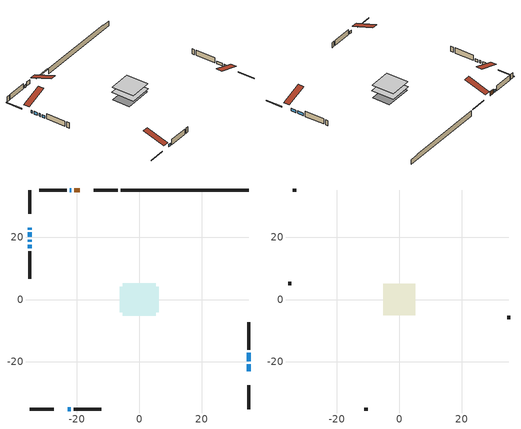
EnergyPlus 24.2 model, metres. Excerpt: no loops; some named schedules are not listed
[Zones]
conditioned space
 floor adiabatic (AdiabaticFloorConstruction): -5.22,-5.22 -5.22,5.22 5.22,5.22 5.22,-5.22 z0.91
 floor foundation (Slab1 construction): -6.2,-4.06 -6.2,4.06 6.2,4.06 6.2,-4.06 z-1.58
 wall outside (RimJoist1 construction): -6.87,35.1 -14.56,35.1 / -35.1,-35.1 -27.41,-35.1 / -35.1,35.1 -35.1,27.41 / 35.1,-35.1 35.1,-27.41 z0.91:1.21
 wall outside (AdiabaticWallConstruction 1): -19.02,35.1 -20.84,35.1 z0.91:2.94
 wall outside (AdiabaticWallConstruction): -22.95,-35.1 -21.98,-35.1 / -35.1,22.95 -35.1,22.41 / -35.1,21.48 -35.1,20.06 / -35.1,19.13 -35.1,18.45 / -35.1,17.52 -35.1,16.44 / 35.1,-22.95 35.1,-20.78 / 35.1,-19.85 35.1,-17 / -21.77,35.1 -22.31,35.1 z0.91:2.13
 wall outside (Wall1 construction): -23.24,35.1 -32.09,35.1 / -21.05,-35.1 -12.2,-35.1 / -35.1,15.51 -35.1,6.66 / 35.1,-16.08 35.1,-7.23 z0.91:3.35
 wall foundation (FoundationWall1 construction): -5.94,35.1,-1.58 -5.94,35.1,0.91 31,35.1,0.91 31,35.1,0.59 35.1,35.1,0.59 35.1,35.1,-1.58
 window (WindowConstruction): -22.95,-35.1 -21.98,-35.1 z0.91:2.13
 window (WindowConstruction 7): -35.1,22.95 -35.1,22.41 z0.91:2.13
 window (WindowConstruction 1): -35.1,21.48 -35.1,20.06 z0.91:2.13
 window (WindowConstruction 2): -35.1,19.13 -35.1,18.45 z0.91:2.13
 window (WindowConstruction 3): -35.1,17.52 -35.1,16.44 z0.91:2.13
 window (WindowConstruction 4): 35.1,-22.95 35.1,-20.78 z0.91:2.13
 window (WindowConstruction 5): 35.1,-19.85 35.1,-17.01 z0.91:2.13
 window (WindowConstruction 6): -21.77,35.1 -22.31,35.1 z0.91:2.13
 door (Door): -19.02,35.1 -20.84,35.1 z0.91:2.94
 ceiling adiabatic (AdiabaticFloorConstruction): 5.22,-5.22 5.22,5.22 -5.22,5.22 -5.22,-5.22 z0.91
attic - vented
 floor to conditioned space (Floor1 construction Reversed): -5.07,-5.07 -5.07,5.07 5.07,5.07 5.07,-5.07 z3.35
 wall outside (Wall2 construction): -33.02,35.1 -34.17,35.1 / -11.28,-35.1 -10.12,-35.1 / -35.1,5.73 -35.1,4.57 / 35.1,-6.3 35.1,-5.14 z0.91:3.35
 roof outside (Roof1 construction): -18.09,35.1,3.35 -18.09,25.23,6.64 -15.49,25.23,6.64 -15.49,35.1,3.35; -23.88,-35.1,3.35 -23.88,-25.23,6.64 -26.48,-25.23,6.64 -26.48,-35.1,3.35; -35.1,23.88,3.35 -25.23,23.88,6.64 -25.23,26.48,6.64 -35.1,26.48,3.35; 35.1,-23.88,3.35 25.23,-23.88,6.64 25.23,-26.48,6.64 35.1,-26.48,3.35
[Building]
Building 1: Terrain=Suburbs
[Site:Location]
Estevan AP_SK: Latitude {deg}=49.21; Longitude {deg}=-102.97; Time Zone {hr}=-6; Elevation {m}=580; Keep Site Location Information=Yes
[Site:GroundTemperature:Shallow]
-2.14499, -4.68774, -4.89137, -3.68471, 1.15939, 5.98092, 10.1609, 12.8089, 13.0338, 10.8802, 6.80675, 2.13313
[Site:WaterMainsTemperature]
Calculation Method=Schedule; Temperature Schedule=mains temperature schedule
[Material] Roughness=Rough; Thermal Absorptance=0.9
Name | Thickness {m} | Conductivity {W/m-K} | Density {kg/m3} | Specific Heat {J/kg-K} | Solar Absorptance | Visible Absorptance
asphalt or fiberglass shingles | 0.00635 | 0.162714 | 1121.4 | 1465.45 | 0.84 | 0.84
ceiling loosefill ins | 0.254 | 0.0480833 | 16.02 | 1046.75 | 0.7 | 0.7
ceiling stud and cavity | 0.1397 | 0.0932282 | 65.682 | 1177.47 | 0.7 | 0.7
concrete 4.0 in. | 0.1016 | 1.803125 | 2242.8 | 837.4 | 0.7 | 0.7
concrete 8.0 in. | 0.2032 | 1.803125 | 2242.8 | 837.4 | 0.7 | 0.7
door material | 0.04445 | 0.0451087 | 512.64 | 1214.23 | 0.7 | 0.7
exterior vertical ins | 0.00868727 | 0.029427 | 32.04 | 1214.23 | 0.7 | 0.7
floor covering | 0.0127 | 0.0433444 | 54.468 | 1339.84 | 0.6 | 0.6
floor rigid ins; wall rigid ins 1 | 0.512978 | 0.029427 | 32.04 | 1214.23 | 0.7 | 0.7
floor stud and cavity | 0.1397 | 1.75129 | 37.0049 | 1207.88 | 0.7 | 0.7
furniture material conditioned space 1 | 0.1524 | 0.115458 | 640.8 | 1214.23 | 0.6 | 0.6
gypsum board | 0.0127 | 0.160291 | 801 | 837.4 | 0.6 | 0.6
gypsum board 1 | 0.0127 | 0.160291 | 801 | 837.4 | 0.7 | 0.7
osb sheathing 0.5 in. | 0.0127 | 0.115458 | 512.64 | 1214.23 | 0.7 | 0.7
osb sheathing 0.75 in. | 0.01905 | 0.115458 | 512.64 | 1214.23 | 0.7 | 0.7
rim joist stud and cavity | 0.0508 | 0.271007 | 50.32683 | 1063.81 | 0.6 | 0.6
wall rigid ins | 0.051816 | 0.029427 | 32.04 | 1214.23 | 0.7 | 0.7
wall stud and cavity | 0.1397 | 0.206614 | 139.0536 | 1170.24 | 0.7 | 0.7
wall stud and cavity 1 | 0.0889 | 6.1454 | 50.32683 | 1063.81 | 0.6 | 0.6
wall stud and cavity 2 | 0.0889 | 0.380278 | 52.3479 | 1209.89 | 0.7 | 0.7
wall stud and cavity 3 | 0.0889 | 0.391764 | 83.0341 | 1211.67 | 0.7 | 0.7
wood siding | 0.0254 | 0.102417 | 544.68 | 1172.36 | 0 | 0
wood siding 1 | 0.00254 | 0.102417 | 544.68 | 1172.36 | 0 | 0
wood siding 2; wood siding 3; wood siding 4 | 0.0254 | 0.102417 | 544.68 | 1172.36 | 0.7 | 0.7
[WindowMaterial:SimpleGlazingSystem]
Name | U-Factor {W/m2-K} | Solar Heat Gain Coefficient
WindowMaterial | 2.93212 | 0.65
WindowMaterial 1 | 2.91338 | 0.67
WindowMaterial 2 | 2.95256 | 0.63
WindowMaterial 3 | 2.93382 | 0.65
WindowMaterial 4 | 2.8884 | 0.7
WindowMaterial 5 | 2.739635 | 0.55
[Construction]
AdiabaticFloorConstruction: floor stud and cavity, floor rigid ins, osb sheathing 0.75 in., floor covering
AdiabaticWallConstruction: wood siding 3, wall rigid ins 1, wall stud and cavity 2, gypsum board
AdiabaticWallConstruction 1: wood siding 4, wall rigid ins 1, wall stud and cavity 2, gypsum board
Door: door material
Floor1 construction Reversed: gypsum board, ceiling stud and cavity, ceiling loosefill ins
FoundationWall1 construction: concrete 8.0 in., gypsum board 1
furniture construction conditioned space 1: furniture material conditioned space 1
PartitionWallConstruction: gypsum board, wall stud and cavity 3, gypsum board
RimJoist1 construction: wood siding 2, rim joist stud and cavity
Roof1 construction: asphalt or fiberglass shingles
Slab1 construction: concrete 4.0 in.
Wall1 construction: wood siding, wall rigid ins, osb sheathing 0.5 in., wall stud and cavity, gypsum board
Wall2 construction: wood siding 1, wall stud and cavity 1
WindowConstruction: WindowMaterial
WindowConstruction 1: WindowMaterial 1
WindowConstruction 2: WindowMaterial 2
WindowConstruction 3; WindowConstruction 4: WindowMaterial 3
WindowConstruction 5: WindowMaterial 4
WindowConstruction 6; WindowConstruction 7: WindowMaterial 5
[Zone] Multiplier=1; Part of Total Floor Area=Yes
Name | Volume {m3}
attic - vented | 54.9657
conditioned space | 524.6
[Space]
Name | Zone | Volume {m3}
attic - vented 1 | attic - vented | 54.9657
conditioned space 1 | conditioned space | 524.6
[ZoneInfiltration:EffectiveLeakageArea]
infil attic - vented 1: Zone or Space=attic - vented 1; Schedule=Always On Discrete; Effective Air Leakage Area {cm2}=3525.94; Stack Coefficient=0.000398514; Wind Coefficient=1.34878e-05
[ZoneMixing]
whole house fan mix: Zone or Space=attic - vented; Schedule=Always On Continuous; Design Flow Rate Calculation Method=Flow/Zone; Design Flow Rate {m3/s}=0; Source Zone or Space=conditioned space
[SurfaceProperty:ExposedFoundationPerimeter]
Slab1: Exposed Perimeter Calculation Method=TotalExposedPerimeter; Total Exposed Perimeter {m}=41.04
[InternalMass] Zone or ZoneList=conditioned space; Space or SpaceList=conditioned space 1
Name | Construction | Surface Area {m2}
furniture mass conditioned space 1 | furniture construction conditioned space 1 | 83.9321
partition wall mass | PartitionWallConstruction | 209.83
[Lights]
interior lighting: Zone or ZoneList or Space or SpaceList=conditioned space 1; Schedule=interior lighting schedule; Design Level Calculation Method=LightingLevel; Lighting Level {W}=343.2; Return Air Fraction=0; Fraction Radiant=0.6; Fraction Visible=0.2; Fraction Replaceable=1
[People]
occupants: Zone or ZoneList or Space or SpaceList=conditioned space 1; Number of People Schedule=occupants schedule; Number of People Calculation Method=People; Number of People=3; Fraction Radiant=0.314171; Sensible Heat Fraction=0.56303; Activity Level Schedule=occupants activity schedule; Carbon Dioxide Generation Rate {m3/s-W}=0; Enable ASHRAE 55 Comfort Warnings=No; Mean Radiant Temperature Calculation Type=EnclosureAveraged
[ElectricEquipment] Zone or ZoneList or Space or SpaceList=conditioned space 1; Design Level Calculation Method=EquipmentLevel
Name | Schedule | Design Level {W} | Fraction Latent | Fraction Radiant | Fraction Lost
clothes dryer | clothes dryer schedule | 140.772 | 0.015 | 0.081 | 0.85
clothes washer | clothes washer schedule | 32.1985 | 0.03 | 0.162 | 0.7
cooking range | cooking range schedule | 215.147 | 0.08 | 0.432 | 0.2
dishwasher | dishwasher schedule | 66.8632 | 0.3 | 0.18 | 0.4
fridge | fridge schedule | 72.9452 | 0 | 0.6 | 0
mech vent house fan | mech vent house fan schedule | 0 | 0 | 0 | 1
mech vent house fan cfis | mech vent house fan cfis schedule | 0 | 0 | 0 | 0
misc plug loads | misc plug loads schedule | 494.7 | 0.045 | 0.513 | 0.1
whole house fan | Always On Discrete | 0 | 0 | 0 | 1
[OtherEquipment] Zone or ZoneList or Space or SpaceList=conditioned space 1; Design Level Calculation Method=EquipmentLevel
Name | Fuel Type | Schedule | Design Level {W} | Fraction Latent | Fraction Radiant | Fraction Lost
clothes dryer 1 | Electricity | clothes dryer schedule | 0 | 0.015 | 0.081 | 0.85
cooking range 1 | Electricity | cooking range schedule | 0 | 0.08 | 0.432 | 0.2
general water use latent | None | general water use schedule | 62.594 | 1 | 0 | 0
general water use sensible | None | general water use schedule | -61.6891 | 0 | 0.6 | 0
mech vent house fan latent load | None | Always On Discrete | 0 | 1 | 0 | 0
mech vent house fan sensible load | None | Always On Discrete | 0 | 0 | 0 | 0
water heater energy adjustment1 | Electricity | Always On Discrete | 0.01 | 0 | 0 | 1
[ZoneInfiltration:DesignFlowRate] Zone or ZoneList or Space or SpaceList=conditioned space 1; Schedule=Always On Discrete; Design Flow Rate Calculation Method=Flow/Zone; Design Flow Rate {m3/s}=0
infil flow; natural vent flow; whole house fan flow
[AvailabilityManager:Scheduled]
central ac and furnace airloop Availability Manager: Schedule=Always On Discrete
[Foundation:Kiva]
Foundation Kiva 1: Initial Indoor Air Temperature {C}=21; Wall Height Above Grade {m}=0.910011; Wall Depth Below Slab {m}=0.2032; Custom Block Material Name 1=exterior vertical ins; Custom Block Depth 1 {m}=2.49; Custom Block X Position 1 {m}=0.2159; Custom Block Z Position 1 {m}=0
[Foundation:Kiva:Settings]
Soil Conductivity {W/m-K}=0.849921; Soil Density {kg/m3}=1842.3; Soil Specific Heat {J/kg-K}=418.7; Ground Solar Absorptivity=0.9; Ground Thermal Absorptivity=0.9; Ground Surface Roughness {m}=0.03; Far-Field Width {m}=40; Deep-Ground Boundary Condition=ZeroFlux; Deep-Ground Depth {m}=40; Minimum Cell Dimension {m}=0.2; Maximum Cell Growth Coefficient=3; Simulation Timestep=Timestep
[Exterior:Lights]
exterior lighting: Schedule=exterior lighting schedule; Design Level {W}=75.6
[EnergyManagementSystem:GlobalVariable]
central_ac_and_furnace_airloop_Fan_RTF
infil_program_Qfan
infil_program_Qinf
natural_vent_program_Qnv
natural_vent_program_Qwhf
[EnergyManagementSystem:Sensor]
Name | Output:Variable or Output:Meter Index Key | Output:Variable or Output:Meter
airflow_gain | infil flow | Infiltration Sensible Heat Gain Energy
airflow_gain_1 | natural vent flow | Infiltration Sensible Heat Gain Energy
airflow_gain_2 | whole house fan flow | Infiltration Sensible Heat Gain Energy
airflow_loss | infil flow | Infiltration Sensible Heat Loss Energy
airflow_loss_1 | natural vent flow | Infiltration Sensible Heat Loss Energy
airflow_loss_2 | whole house fan flow | Infiltration Sensible Heat Loss Energy
clg_load_cond |  | Cooling:EnergyTransfer:Zone:CONDITIONED SPACE
clg_sp_s; clg_sp_s_1 | cooling setpoint | Schedule Value
clothes_dryer_exhaust_0_sch_s | clothes dryer exhaust 0 schedule | Schedule Value
cool_season | cooling season schedule | Schedule Value
htg_load_cond |  | Heating:EnergyTransfer:Zone:CONDITIONED SPACE
htg_sp_s; htg_sp_s_1 | heating setpoint | Schedule Value
ig_ee_conv | clothes dryer | Electric Equipment Convective Heating Energy
ig_ee_conv_2 | cooking range | Electric Equipment Convective Heating Energy
ig_ee_conv_4 | fridge | Electric Equipment Convective Heating Energy
ig_ee_conv_5 | misc plug loads | Electric Equipment Convective Heating Energy
ig_ee_conv_6 | whole house fan | Electric Equipment Convective Heating Energy
ig_ee_rad | clothes dryer | Electric Equipment Radiant Heating Energy
ig_ee_rad_2 | cooking range | Electric Equipment Radiant Heating Energy
ig_ee_rad_4 | fridge | Electric Equipment Radiant Heating Energy
ig_ee_rad_5 | misc plug loads | Electric Equipment Radiant Heating Energy
ig_ee_rad_6 | whole house fan | Electric Equipment Radiant Heating Energy
ig_lgt_conv | interior lighting | Lights Convective Heating Energy
ig_lgt_rad | interior lighting | Lights Radiant Heating Energy
ig_lgt_vis | interior lighting | Lights Visible Radiation Heating Energy
ig_oe_conv | clothes dryer 1 | Other Equipment Convective Heating Energy
ig_oe_conv_1 | cooking range 1 | Other Equipment Convective Heating Energy
ig_oe_conv_2 | general water use latent | Other Equipment Convective Heating Energy
ig_oe_conv_3 | general water use sensible | Other Equipment Convective Heating Energy
ig_oe_conv_4 | water heater energy adjustment1 | Other Equipment Convective Heating Energy
ig_oe_rad | clothes dryer 1 | Other Equipment Radiant Heating Energy
ig_oe_rad_1 | cooking range 1 | Other Equipment Radiant Heating Energy
ig_oe_rad_2 | general water use latent | Other Equipment Radiant Heating Energy
ig_oe_rad_3 | general water use sensible | Other Equipment Radiant Heating Energy
ig_oe_rad_4 | water heater energy adjustment1 | Other Equipment Radiant Heating Energy
ig_ppl_conv | occupants | People Convective Heating Energy
ig_ppl_rad | occupants | People Radiant Heating Energy
im_conv | furniture mass conditioned space 1 | Surface Inside Face Convection Heat Gain Energy
im_conv_1 | partition wall mass | Surface Inside Face Convection Heat Gain Energy
im_ig | furniture mass conditioned space 1 | Surface Inside Face Internal Gains Radiation Heat Gain Energy
im_ig_1 | partition wall mass | Surface Inside Face Internal Gains Radiation Heat Gain Energy
im_lgt | furniture mass conditioned space 1 | Surface Inside Face Lights Radiation Heat Gain Energy
im_lgt_1 | partition wall mass | Surface Inside Face Lights Radiation Heat Gain Energy
im_sol | furniture mass conditioned space 1 | Surface Inside Face Solar Radiation Heat Gain Energy
im_sol_1 | partition wall mass | Surface Inside Face Solar Radiation Heat Gain Energy
im_surf | furniture mass conditioned space 1 | Surface Inside Face Net Surface Thermal Radiation Heat Gain Energy
im_surf_1 | partition wall mass | Surface Inside Face Net Surface Thermal Radiation Heat Gain Energy
mv_conv | mech vent house fan | Electric Equipment Convective Heating Energy
mv_conv_1 | mech vent house fan cfis | Electric Equipment Convective Heating Energy
mv_conv_2 | mech vent house fan latent load | Other Equipment Convective Heating Energy
mv_conv_3 | mech vent house fan sensible load | Other Equipment Convective Heating Energy
mv_rad | mech vent house fan | Electric Equipment Radiant Heating Energy
mv_rad_1 | mech vent house fan cfis | Electric Equipment Radiant Heating Energy
mv_rad_2 | mech vent house fan latent load | Other Equipment Radiant Heating Energy
mv_rad_3 | mech vent house fan sensible load | Other Equipment Radiant Heating Energy
natural_vent_s | natural vent schedule | Schedule Value
out_pb_s |  | Site Outdoor Air Barometric Pressure
out_wt_s |  | Site Outdoor Air Humidity Ratio
site_vw_s |  | Site Wind Speed
ss_back_out | Window1 | Surface Window Shortwave from Zone Back Out Window Heat Transfer Rate
ss_back_out_1 | Window10 | Surface Window Shortwave from Zone Back Out Window Heat Transfer Rate
ss_back_out_2 | Window2 | Surface Window Shortwave from Zone Back Out Window Heat Transfer Rate
ss_back_out_3 | Window3 | Surface Window Shortwave from Zone Back Out Window Heat Transfer Rate
ss_back_out_4 | Window4 | Surface Window Shortwave from Zone Back Out Window Heat Transfer Rate
ss_back_out_5 | Window5 | Surface Window Shortwave from Zone Back Out Window Heat Transfer Rate
ss_back_out_6 | Window7 | Surface Window Shortwave from Zone Back Out Window Heat Transfer Rate
ss_back_out_7 | Window8 | Surface Window Shortwave from Zone Back Out Window Heat Transfer Rate
ss_conv | Door1 | Surface Inside Face Convection Heat Gain Energy
ss_conv_1 | Window1 | Surface Inside Face Convection Heat Gain Energy
ss_conv_2 | Window10 | Surface Inside Face Convection Heat Gain Energy
ss_conv_3 | Window2 | Surface Inside Face Convection Heat Gain Energy
ss_conv_4 | Window3 | Surface Inside Face Convection Heat Gain Energy
ss_conv_5 | Window4 | Surface Inside Face Convection Heat Gain Energy
ss_conv_6 | Window5 | Surface Inside Face Convection Heat Gain Energy
ss_conv_7 | Window7 | Surface Inside Face Convection Heat Gain Energy
ss_conv_8 | Window8 | Surface Inside Face Convection Heat Gain Energy
ss_ig | Door1 | Surface Inside Face Internal Gains Radiation Heat Gain Energy
ss_ig_1 | Window1 | Surface Inside Face Internal Gains Radiation Heat Gain Energy
ss_ig_2 | Window10 | Surface Inside Face Internal Gains Radiation Heat Gain Energy
ss_ig_3 | Window2 | Surface Inside Face Internal Gains Radiation Heat Gain Energy
ss_ig_4 | Window3 | Surface Inside Face Internal Gains Radiation Heat Gain Energy
ss_ig_5 | Window4 | Surface Inside Face Internal Gains Radiation Heat Gain Energy
ss_ig_6 | Window5 | Surface Inside Face Internal Gains Radiation Heat Gain Energy
ss_ig_7 | Window7 | Surface Inside Face Internal Gains Radiation Heat Gain Energy
ss_ig_8 | Window8 | Surface Inside Face Internal Gains Radiation Heat Gain Energy
ss_lgt | Door1 | Surface Inside Face Lights Radiation Heat Gain Energy
ss_sol | Door1 | Surface Inside Face Solar Radiation Heat Gain Energy
ss_surf | Door1 | Surface Inside Face Net Surface Thermal Radiation Heat Gain Energy
ss_surf_1 | Window1 | Surface Inside Face Net Surface Thermal Radiation Heat Gain Energy
ss_surf_2 | Window10 | Surface Inside Face Net Surface Thermal Radiation Heat Gain Energy
ss_surf_3 | Window2 | Surface Inside Face Net Surface Thermal Radiation Heat Gain Energy
ss_surf_4 | Window3 | Surface Inside Face Net Surface Thermal Radiation Heat Gain Energy
ss_surf_5 | Window4 | Surface Inside Face Net Surface Thermal Radiation Heat Gain Energy
ss_surf_6 | Window5 | Surface Inside Face Net Surface Thermal Radiation Heat Gain Energy
ss_surf_7 | Window7 | Surface Inside Face Net Surface Thermal Radiation Heat Gain Energy
ss_surf_8 | Window8 | Surface Inside Face Net Surface Thermal Radiation Heat Gain Energy
ss_trans_in | Window1 | Surface Window Transmitted Solar Radiation Rate
ss_trans_in_1 | Window10 | Surface Window Transmitted Solar Radiation Rate
ss_trans_in_2 | Window2 | Surface Window Transmitted Solar Radiation Rate
ss_trans_in_3 | Window3 | Surface Window Transmitted Solar Radiation Rate
ss_trans_in_4 | Window4 | Surface Window Transmitted Solar Radiation Rate
ss_trans_in_5 | Window5 | Surface Window Transmitted Solar Radiation Rate
ss_trans_in_6 | Window7 | Surface Window Transmitted Solar Radiation Rate
ss_trans_in_7 | Window8 | Surface Window Transmitted Solar Radiation Rate
ss_trans_out | Window1 | Surface Inside Face Initial Transmitted Diffuse Transmitted Out Window Solar Radiation Rate
ss_trans_out_1 | Window10 | Surface Inside Face Initial Transmitted Diffuse Transmitted Out Window Solar Radiation Rate
ss_trans_out_2 | Window2 | Surface Inside Face Initial Transmitted Diffuse Transmitted Out Window Solar Radiation Rate
ss_trans_out_3 | Window3 | Surface Inside Face Initial Transmitted Diffuse Transmitted Out Window Solar Radiation Rate
ss_trans_out_4 | Window4 | Surface Inside Face Initial Transmitted Diffuse Transmitted Out Window Solar Radiation Rate
ss_trans_out_5 | Window5 | Surface Inside Face Initial Transmitted Diffuse Transmitted Out Window Solar Radiation Rate
ss_trans_out_6 | Window7 | Surface Inside Face Initial Transmitted Diffuse Transmitted Out Window Solar Radiation Rate
ss_trans_out_7 | Window8 | Surface Inside Face Initial Transmitted Diffuse Transmitted Out Window Solar Radiation Rate
s_conv | Floor1 | Surface Inside Face Convection Heat Gain Energy
s_conv_1 | FoundationWall1 | Surface Inside Face Convection Heat Gain Energy
s_conv_10 | Wall1:180 | Surface Inside Face Convection Heat Gain Energy
s_conv_11 | Wall1:270 | Surface Inside Face Convection Heat Gain Energy
s_conv_12 | Wall1:90 | Surface Inside Face Convection Heat Gain Energy
s_conv_2 | inferred conditioned ceiling | Surface Inside Face Convection Heat Gain Energy
s_conv_3 | inferred conditioned floor | Surface Inside Face Convection Heat Gain Energy
s_conv_4 | RimJoist1:0 | Surface Inside Face Convection Heat Gain Energy
s_conv_5 | RimJoist1:180 | Surface Inside Face Convection Heat Gain Energy
s_conv_6 | RimJoist1:270 | Surface Inside Face Convection Heat Gain Energy
s_conv_7 | RimJoist1:90 | Surface Inside Face Convection Heat Gain Energy
s_conv_8 | Slab1 | Surface Inside Face Convection Heat Gain Energy
s_conv_9 | Wall1:0 | Surface Inside Face Convection Heat Gain Energy
s_ig | Floor1 | Surface Inside Face Internal Gains Radiation Heat Gain Energy
s_ig_1 | FoundationWall1 | Surface Inside Face Internal Gains Radiation Heat Gain Energy
s_ig_10 | Wall1:180 | Surface Inside Face Internal Gains Radiation Heat Gain Energy
s_ig_11 | Wall1:270 | Surface Inside Face Internal Gains Radiation Heat Gain Energy
s_ig_12 | Wall1:90 | Surface Inside Face Internal Gains Radiation Heat Gain Energy
s_ig_2 | inferred conditioned ceiling | Surface Inside Face Internal Gains Radiation Heat Gain Energy
s_ig_3 | inferred conditioned floor | Surface Inside Face Internal Gains Radiation Heat Gain Energy
s_ig_4 | RimJoist1:0 | Surface Inside Face Internal Gains Radiation Heat Gain Energy
s_ig_5 | RimJoist1:180 | Surface Inside Face Internal Gains Radiation Heat Gain Energy
s_ig_6 | RimJoist1:270 | Surface Inside Face Internal Gains Radiation Heat Gain Energy
s_ig_7 | RimJoist1:90 | Surface Inside Face Internal Gains Radiation Heat Gain Energy
s_ig_8 | Slab1 | Surface Inside Face Internal Gains Radiation Heat Gain Energy
s_ig_9 | Wall1:0 | Surface Inside Face Internal Gains Radiation Heat Gain Energy
s_lgt | Floor1 | Surface Inside Face Lights Radiation Heat Gain Energy
s_lgt_1 | FoundationWall1 | Surface Inside Face Lights Radiation Heat Gain Energy
s_lgt_10 | Wall1:180 | Surface Inside Face Lights Radiation Heat Gain Energy
s_lgt_11 | Wall1:270 | Surface Inside Face Lights Radiation Heat Gain Energy
s_lgt_12 | Wall1:90 | Surface Inside Face Lights Radiation Heat Gain Energy
s_lgt_2 | inferred conditioned ceiling | Surface Inside Face Lights Radiation Heat Gain Energy
s_lgt_3 | inferred conditioned floor | Surface Inside Face Lights Radiation Heat Gain Energy
s_lgt_4 | RimJoist1:0 | Surface Inside Face Lights Radiation Heat Gain Energy
s_lgt_5 | RimJoist1:180 | Surface Inside Face Lights Radiation Heat Gain Energy
s_lgt_6 | RimJoist1:270 | Surface Inside Face Lights Radiation Heat Gain Energy
s_lgt_7 | RimJoist1:90 | Surface Inside Face Lights Radiation Heat Gain Energy
s_lgt_8 | Slab1 | Surface Inside Face Lights Radiation Heat Gain Energy
s_lgt_9 | Wall1:0 | Surface Inside Face Lights Radiation Heat Gain Energy
s_sol | Floor1 | Surface Inside Face Solar Radiation Heat Gain Energy
s_sol_1 | FoundationWall1 | Surface Inside Face Solar Radiation Heat Gain Energy
s_sol_10 | Wall1:180 | Surface Inside Face Solar Radiation Heat Gain Energy
s_sol_11 | Wall1:270 | Surface Inside Face Solar Radiation Heat Gain Energy
s_sol_12 | Wall1:90 | Surface Inside Face Solar Radiation Heat Gain Energy
s_sol_2 | inferred conditioned ceiling | Surface Inside Face Solar Radiation Heat Gain Energy
s_sol_3 | inferred conditioned floor | Surface Inside Face Solar Radiation Heat Gain Energy
s_sol_4 | RimJoist1:0 | Surface Inside Face Solar Radiation Heat Gain Energy
s_sol_5 | RimJoist1:180 | Surface Inside Face Solar Radiation Heat Gain Energy
s_sol_6 | RimJoist1:270 | Surface Inside Face Solar Radiation Heat Gain Energy
s_sol_7 | RimJoist1:90 | Surface Inside Face Solar Radiation Heat Gain Energy
s_sol_8 | Slab1 | Surface Inside Face Solar Radiation Heat Gain Energy
s_sol_9 | Wall1:0 | Surface Inside Face Solar Radiation Heat Gain Energy
s_surf | Floor1 | Surface Inside Face Net Surface Thermal Radiation Heat Gain Energy
s_surf_1 | FoundationWall1 | Surface Inside Face Net Surface Thermal Radiation Heat Gain Energy
s_surf_10 | Wall1:180 | Surface Inside Face Net Surface Thermal Radiation Heat Gain Energy
s_surf_11 | Wall1:270 | Surface Inside Face Net Surface Thermal Radiation Heat Gain Energy
s_surf_12 | Wall1:90 | Surface Inside Face Net Surface Thermal Radiation Heat Gain Energy
s_surf_2 | inferred conditioned ceiling | Surface Inside Face Net Surface Thermal Radiation Heat Gain Energy
s_surf_3 | inferred conditioned floor | Surface Inside Face Net Surface Thermal Radiation Heat Gain Energy
s_surf_4 | RimJoist1:0 | Surface Inside Face Net Surface Thermal Radiation Heat Gain Energy
s_surf_5 | RimJoist1:180 | Surface Inside Face Net Surface Thermal Radiation Heat Gain Energy
s_surf_6 | RimJoist1:270 | Surface Inside Face Net Surface Thermal Radiation Heat Gain Energy
s_surf_7 | RimJoist1:90 | Surface Inside Face Net Surface Thermal Radiation Heat Gain Energy
s_surf_8 | Slab1 | Surface Inside Face Net Surface Thermal Radiation Heat Gain Energy
s_surf_9 | Wall1:0 | Surface Inside Face Net Surface Thermal Radiation Heat Gain Energy
[EnergyManagementSystem:Actuator]
Name | Actuated Component Unique | Actuated Component Type | Actuated Component Control Type
fridge_schedule_act | fridge schedule | Schedule:Constant | Schedule Value
infil_flow_act | infil flow | Zone Infiltration | Air Exchange Flow Rate
mech_vent_house_fan_cfis_act | mech vent house fan cfis | ElectricEquipment | Electricity Rate
mech_vent_house_fan_latent_load_act | mech vent house fan latent load | OtherEquipment | Power Level
mech_vent_house_fan_sensible_load_act | mech vent house fan sensible load | OtherEquipment | Power Level
natural_vent_flow_act | natural vent flow | Zone Infiltration | Air Exchange Flow Rate
water_heater_ec_adj_act | water heater energy adjustment1 | OtherEquipment | Power Level
whole_house_fan_act | whole house fan | ElectricEquipment | Electricity Rate
whole_house_fan_flow_act | whole house fan flow | Zone Infiltration | Air Exchange Flow Rate
whole_house_fan_mix_act | whole house fan mix | ZoneMixing | Air Exchange Flow Rate
